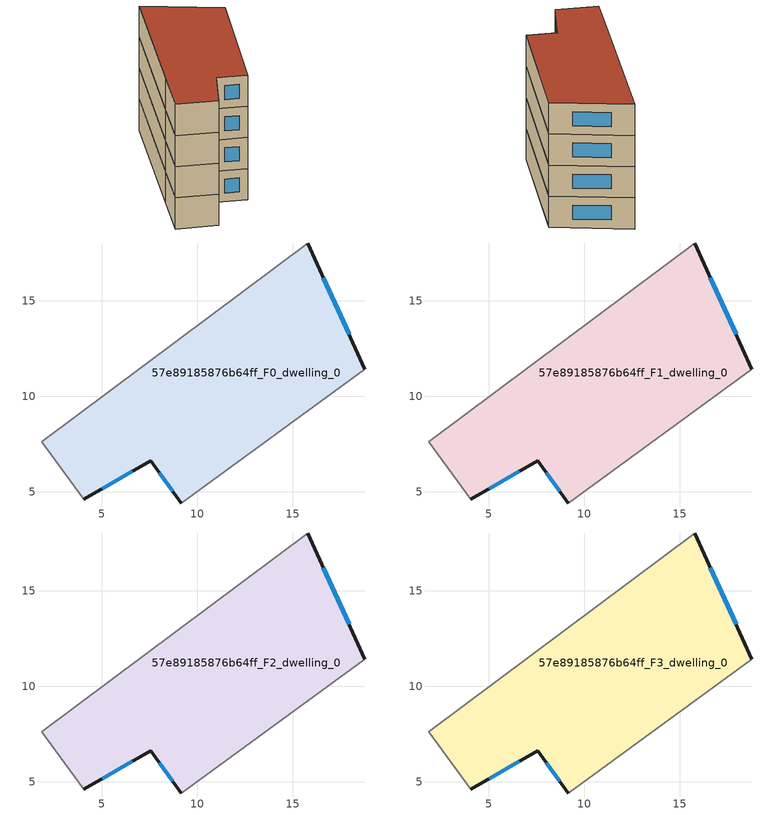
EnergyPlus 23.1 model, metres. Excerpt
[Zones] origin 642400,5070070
57e89185876b64ff_F0_dwelling_0
 floor ground (EU_floor_Construction): 15.77,18.03 18.77,11.42 9.16,4.42 7.56,6.62 4.06,4.62 1.86,7.62 5.46,10.33 z0
 wall outside (EU_wall_Construction): 18.77,11.42 15.77,18.03 / 4.06,4.62 7.56,6.62 9.16,4.42 z0:3
 wall adiabatic (EU_wall_Construction): 15.77,18.03 5.46,10.33 1.86,7.62 4.06,4.62 / 9.16,4.42 18.77,11.42 z0:3
 window (EU_Window_Construction): 17.94,13.24 16.6,16.21 / 8,6.02 8.72,5.03 / 5.02,5.17 6.6,6.07 z0.83:2.17
57e89185876b64ff_F1_dwelling_0
 floor to 57e89185876b64ff_F0_dwelling_0 (EU_floor_Construction): 15.77,18.03 18.77,11.42 9.16,4.42 7.56,6.62 4.06,4.62 1.86,7.62 5.46,10.33 z3
 wall outside (EU_wall_Construction): 18.77,11.42 15.77,18.03 / 4.06,4.62 7.56,6.62 9.16,4.42 z3:6
 wall adiabatic (EU_wall_Construction): 15.77,18.03 5.46,10.33 1.86,7.62 4.06,4.62 / 9.16,4.42 18.77,11.42 z3:6
 window (EU_Window_Construction): 17.94,13.24 16.6,16.21 / 8,6.02 8.72,5.03 / 5.02,5.17 6.6,6.07 z3.83:5.17
57e89185876b64ff_F2_dwelling_0
 floor to 57e89185876b64ff_F1_dwelling_0 (EU_floor_Construction): 15.77,18.03 18.77,11.42 9.16,4.42 7.56,6.62 4.06,4.62 1.86,7.62 5.46,10.33 z6
 wall outside (EU_wall_Construction): 18.77,11.42 15.77,18.03 / 4.06,4.62 7.56,6.62 9.16,4.42 z6:9
 wall adiabatic (EU_wall_Construction): 15.77,18.03 5.46,10.33 1.86,7.62 4.06,4.62 / 9.16,4.42 18.77,11.42 z6:9
 window (EU_Window_Construction): 17.94,13.24 16.6,16.21 / 8,6.02 8.72,5.03 / 5.02,5.17 6.6,6.07 z6.83:8.17
57e89185876b64ff_F3_dwelling_0
 floor to 57e89185876b64ff_F2_dwelling_0 (EU_floor_Construction): 15.77,18.03 18.77,11.42 9.16,4.42 7.56,6.62 4.06,4.62 1.86,7.62 5.46,10.33 z9
 wall outside (EU_wall_Construction): 18.77,11.42 15.77,18.03 / 4.06,4.62 7.56,6.62 9.16,4.42 z9:12
 wall adiabatic (EU_wall_Construction): 15.77,18.03 5.46,10.33 1.86,7.62 4.06,4.62 / 9.16,4.42 18.77,11.42 z9:12
 window (EU_Window_Construction): 17.94,13.24 16.6,16.21 / 8,6.02 8.72,5.03 / 5.02,5.17 6.6,6.07 z9.83:11.17
 roof outside (EU_roof_Construction): 18.77,11.42 15.77,18.03 5.46,10.33 1.86,7.62 4.06,4.62 7.56,6.62 9.16,4.42 z12
[Building]
EU S2 Campaign: North Axis=0; Terrain=City; Solar Distribution=FullExterior
[Site:Location]
Lyon-Bron: Latitude=45.75; Longitude=5; Time Zone=1; Elevation=198
[SizingPeriod:WeatherFileDays]
AnnualSizingPeriod: Begin Month=1; Begin Day of Month=1; End Month=12; End Day of Month=31; Day of Week for Start Day=Monday; Use Weather File Daylight Saving Period=No; Use Weather File Rain and Snow Indicators=No
[MATERIAL]
EU_InternalMass_Material: Roughness=MediumRough; Thickness=0.1; Conductivity=1; Density=1800; Specific Heat=900; Thermal Absorptance=0.9; Solar Absorptance=0.7; Visible Absorptance=0.7
[MATERIAL:NOMASS] Roughness=MediumRough; Thermal Absorptance=0.9; Solar Absorptance=0.7; Visible Absorptance=0.7
Name | Thermal Resistance
EU_wall_NoMass | 0.87146
EU_roof_NoMass | 0.842276
EU_floor_NoMass | 0.496999
[WINDOWMATERIAL:SIMPLEGLAZINGSYSTEM]
EU_Window_SimpleGlazing: UFactor=2.2525; Solar Heat Gain Coefficient=0.76; Visible Transmittance=0.76
[CONSTRUCTION]
EU_wall_Construction: EU_wall_NoMass
EU_roof_Construction: EU_roof_NoMass
EU_floor_Construction: EU_floor_NoMass
EU_InternalMass_Construction: EU_InternalMass_Material
EU_Window_Construction: EU_Window_SimpleGlazing
[ZONE] Type=1; Multiplier=1; Ceiling Height=autocalculate; Floor Area=autocalculate; Part of Total Floor Area=Yes
Name | Volume
57e89185876b64ff_F0_dwelling_0; 57e89185876b64ff_F1_dwelling_0; 57e89185876b64ff_F2_dwelling_0 | 313.669
57e89185876b64ff_F3_dwelling_0 | 941.008
[INTERNALMASS] Construction=EU_InternalMass_Construction; Surface Area=104.557
Name | Zone or ZoneList
57e89185876b64ff_F0_dwelling_0_EU_InternalMass | 57e89185876b64ff_F0_dwelling_0
57e89185876b64ff_F1_dwelling_0_EU_InternalMass | 57e89185876b64ff_F1_dwelling_0
57e89185876b64ff_F2_dwelling_0_EU_InternalMass | 57e89185876b64ff_F2_dwelling_0
57e89185876b64ff_F3_dwelling_0_EU_InternalMass | 57e89185876b64ff_F3_dwelling_0
[OTHEREQUIPMENT] Fuel Type=Electricity; Design Level Calculation Method=Watts/Area; Power per Zone Floor Area=1; Fraction Latent=0; Fraction Radiant=0; Fraction Lost=0; Carbon Dioxide Generation Rate=0; EndUse Subcategory=EU_Step8_InternalGains
Name | Zone or ZoneList or Space or SpaceList | Schedule
EU_Step8_InternalGain_57e89185876b64ff_F0_dwelling_0_f000 | 57e89185876b64ff_F0_dwelling_0 | EU_Step8_GainSchedule_57e89185876b64ff_F0_dwelling_0_f000
EU_Step8_InternalGain_57e89185876b64ff_F1_dwelling_0_f000 | 57e89185876b64ff_F1_dwelling_0 | EU_Step8_GainSchedule_57e89185876b64ff_F1_dwelling_0_f000
EU_Step8_InternalGain_57e89185876b64ff_F2_dwelling_0_f000 | 57e89185876b64ff_F2_dwelling_0 | EU_Step8_GainSchedule_57e89185876b64ff_F2_dwelling_0_f000
EU_Step8_InternalGain_57e89185876b64ff_F3_dwelling_0_f000 | 57e89185876b64ff_F3_dwelling_0 | EU_Step8_GainSchedule_57e89185876b64ff_F3_dwelling_0_f000
[ZONEVENTILATION:DESIGNFLOWRATE] Schedule=EU_AlwaysOn; Design Flow Rate Calculation Method=AirChanges/Hour; Air Changes per Hour=0.425; Ventilation Type=Natural; Fan Pressure Rise=0; Fan Total Efficiency=1; Constant Term Coefficient=1; Temperature Term Coefficient=0; Velocity Term Coefficient=0; Velocity Squared Term Coefficient=0; Minimum Indoor Temperature=-100; Maximum Indoor Temperature=100; Delta Temperature=-100; Minimum Outdoor Temperature=-100; Maximum Outdoor Temperature=100; Maximum Wind Speed=40
Name | Zone or ZoneList or Space or SpaceList
EU_ConstantAir_57e89185876b64ff_F0_dwelling_0 | 57e89185876b64ff_F0_dwelling_0
EU_ConstantAir_57e89185876b64ff_F1_dwelling_0 | 57e89185876b64ff_F1_dwelling_0
EU_ConstantAir_57e89185876b64ff_F2_dwelling_0 | 57e89185876b64ff_F2_dwelling_0
EU_ConstantAir_57e89185876b64ff_F3_dwelling_0 | 57e89185876b64ff_F3_dwelling_0
[HVACTEMPLATE:THERMOSTAT] Constant Heating Setpoint=20; Constant Cooling Setpoint=50
EU_HeatOnly_57e89185876b64ff_F0_dwelling_0; EU_HeatOnly_57e89185876b64ff_F1_dwelling_0; EU_HeatOnly_57e89185876b64ff_F2_dwelling_0; EU_HeatOnly_57e89185876b64ff_F3_dwelling_0
[HVACTEMPLATE:ZONE:IDEALLOADSAIRSYSTEM] System Availability Schedule=EU_AlwaysOn; Maximum Heating Supply Air Temperature=50; Minimum Cooling Supply Air Temperature=13; Maximum Heating Supply Air Humidity Ratio=0.0156; Minimum Cooling Supply Air Humidity Ratio=0.0077; Heating Limit=NoLimit; Cooling Limit=NoLimit; Heating Availability Schedule=EU_AlwaysOn; Cooling Availability Schedule=EU_CoolingOff; Dehumidification Control Type=ConstantSensibleHeatRatio; Cooling Sensible Heat Ratio=0.7; Dehumidification Setpoint=60; Humidification Control Type=None; Humidification Setpoint=30; Outdoor Air Method=None; Outdoor Air Flow Rate per Person=0.00944; Outdoor Air Flow Rate per Zone Floor Area=0; Outdoor Air Flow Rate per Zone=0; Demand Controlled Ventilation Type=None; Outdoor Air Economizer Type=NoEconomizer; Heat Recovery Type=None; Sensible Heat Recovery Effectiveness=0.7; Latent Heat Recovery Effectiveness=0.65
Name | Template Thermostat
57e89185876b64ff_F0_dwelling_0 | EU_HeatOnly_57e89185876b64ff_F0_dwelling_0
57e89185876b64ff_F1_dwelling_0 | EU_HeatOnly_57e89185876b64ff_F1_dwelling_0
57e89185876b64ff_F2_dwelling_0 | EU_HeatOnly_57e89185876b64ff_F2_dwelling_0
57e89185876b64ff_F3_dwelling_0 | EU_HeatOnly_57e89185876b64ff_F3_dwelling_0
[SIZING:ZONE] Zone Cooling Design Supply Air Temperature Input Method=SupplyAirTemperature; Zone Cooling Design Supply Air Temperature=13; Zone Heating Design Supply Air Temperature Input Method=SupplyAirTemperature; Zone Heating Design Supply Air Temperature=50; Zone Cooling Design Supply Air Humidity Ratio=0.008; Zone Heating Design Supply Air Humidity Ratio=0.008; Cooling Design Air Flow Method=DesignDay; Cooling Design Air Flow Rate=0; Cooling Minimum Air Flow per Zone Floor Area=0.000762; Cooling Minimum Air Flow=0; Cooling Minimum Air Flow Fraction=0.2; Heating Design Air Flow Method=DesignDay; Heating Design Air Flow Rate=0; Heating Maximum Air Flow per Zone Floor Area=0.002032; Heating Maximum Air Flow=0.141576; Heating Maximum Air Flow Fraction=0.3; Account for Dedicated Outdoor Air System=No; Dedicated Outdoor Air System Control Strategy=NeutralSupplyAir; Dedicated Outdoor Air Low Setpoint Temperature for Design=autosize; Dedicated Outdoor Air High Setpoint Temperature for Design=autosize; Zone Load Sizing Method=Sensible Load Only No Latent Load; Zone Latent Cooling Design Supply Air Humidity Ratio Input Method=HumidityRatioDifference; Zone Cooling Design Supply Air Humidity Ratio Difference=0.005; Zone Latent Heating Design Supply Air Humidity Ratio Input Method=HumidityRatioDifference; Zone Humidification Design Supply Air Humidity Ratio Difference=0.005
57e89185876b64ff_F0_dwelling_0; 57e89185876b64ff_F1_dwelling_0; 57e89185876b64ff_F2_dwelling_0; 57e89185876b64ff_F3_dwelling_0
[SCHEDULE:CONSTANT]
Name | Hourly Value
EU_AlwaysOn | 1
EU_CoolingOff | 0
[SCHEDULE:FILE] Column Number=1; Rows to Skip at Top=0; Number of Hours of Data=8760; Column Separator=Comma; Interpolate to Timestep=No; Minutes per Item=60; Adjust Schedule for Daylight Savings=Yes
Name | File
EU_Step8_GainSchedule_57e89185876b64ff_F0_dwelling_0_f000 | ../../schedules/57e89185876b64ff/57e89185876b64ff_F0_dwelling_0_f000_gain.csv
EU_Step8_GainSchedule_57e89185876b64ff_F1_dwelling_0_f000 | ../../schedules/57e89185876b64ff/57e89185876b64ff_F1_dwelling_0_f000_gain.csv
EU_Step8_GainSchedule_57e89185876b64ff_F2_dwelling_0_f000 | ../../schedules/57e89185876b64ff/57e89185876b64ff_F2_dwelling_0_f000_gain.csv
EU_Step8_GainSchedule_57e89185876b64ff_F3_dwelling_0_f000 | ../../schedules/57e89185876b64ff/57e89185876b64ff_F3_dwelling_0_f000_gain.csv
